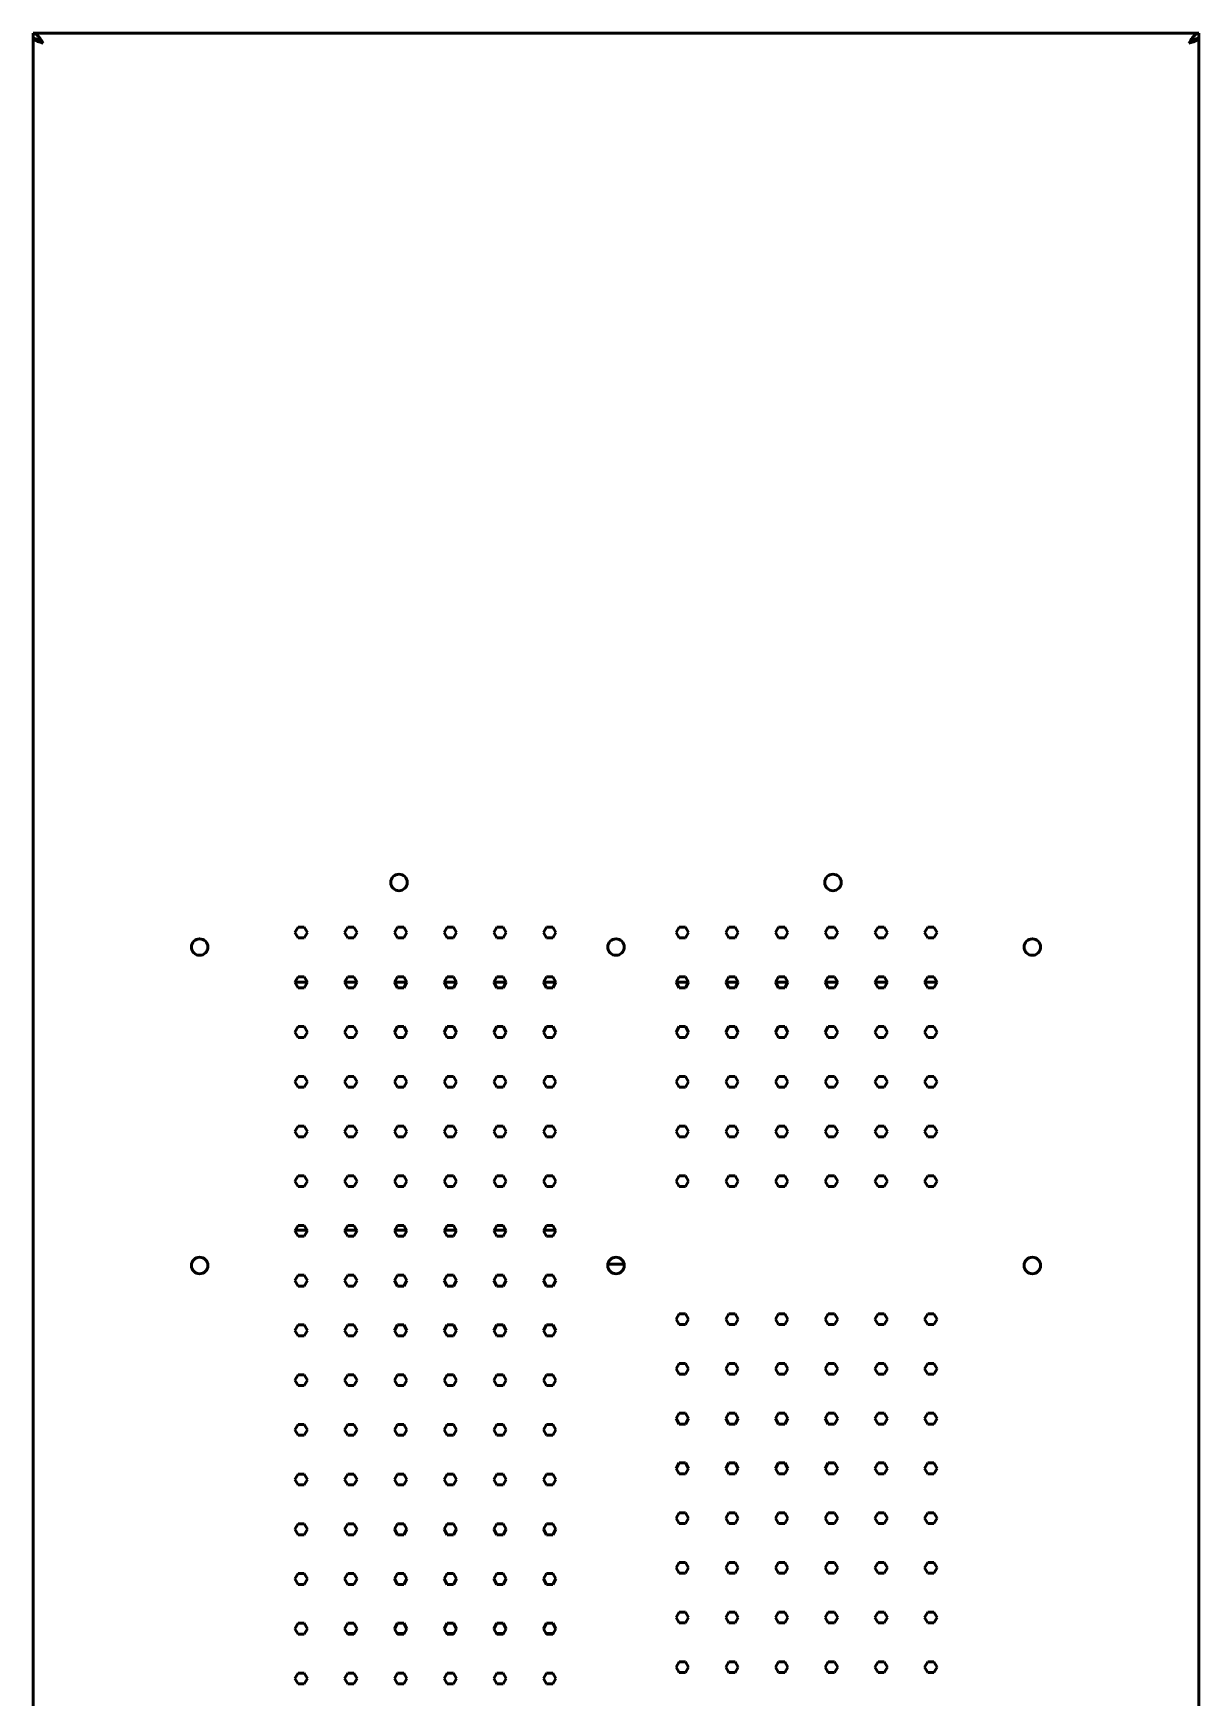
# Model space of a CAD drawing. Header units: millimetres. Extents: x 0 to 45, y -17 to 110.
# Drawn here: x 0 to 44.7, y 46.2 to 110 of the extents above; entities that cross this region are included whole.
import ezdxf

# ---------------------------------------------------------------- set-up
doc = ezdxf.new("R2010")
doc.units = ezdxf.units.MM
doc.layers.add('Visible (ANSI)', color=7, linetype='Continuous', lineweight=50)

msp = doc.modelspace()

# ---------------------------------------------------------------- linework, layer by layer
at = {"layer": 'Visible (ANSI)'}
for p, q in [((0, 110), (44.663, 110)), ((0, 109.81), (0, 110)), ((0, 10.114), (0, 109.807)), ((0.04, 109.807), (0, 109.807)), ((44.624, 109.807), (44.663, 109.807)), ((44.663, 109.81), (44.663, 110)), ((44.663, 109.807), (44.663, 10.114)), ((10.026, 75.541), (10.146, 75.748)), ((10.146, 75.334), (10.026, 75.541)), ((10.146, 75.748), (10.385, 75.748)), ((10.385, 75.334), (10.146, 75.334)), ((10.385, 75.748), (10.504, 75.541)), ((10.504, 75.541), (10.385, 75.334)), ((11.932, 75.541), (12.051, 75.748)), ((12.051, 75.334), (11.932, 75.541)), ((12.051, 75.748), (12.29, 75.748)), ((12.29, 75.334), (12.051, 75.334)), ((12.29, 75.748), (12.409, 75.541)), ((12.409, 75.541), (12.29, 75.334)), ((13.837, 75.541), (13.956, 75.748)), ((13.956, 75.334), (13.837, 75.541)), ((13.956, 75.748), (14.195, 75.748)), ((14.195, 75.334), (13.956, 75.334)), ((14.195, 75.748), (14.314, 75.541)), ((14.314, 75.541), (14.195, 75.334)), ((15.742, 75.541), (15.862, 75.748)), ((15.862, 75.334), (15.742, 75.541)), ((15.862, 75.748), (16.1, 75.748)), ((16.1, 75.334), (15.862, 75.334)), ((16.1, 75.748), (16.22, 75.541)), ((16.22, 75.541), (16.1, 75.334)), ((17.647, 75.541), (17.767, 75.748)), ((17.767, 75.334), (17.647, 75.541)), ((17.767, 75.748), (18.006, 75.748)), ((18.006, 75.334), (17.767, 75.334)), ((18.006, 75.748), (18.125, 75.541)), ((18.125, 75.541), (18.006, 75.334)), ((19.553, 75.541), (19.672, 75.748)), ((19.672, 75.334), (19.553, 75.541)), ((19.672, 75.748), (19.911, 75.748)), ((19.911, 75.334), (19.672, 75.334)), ((19.911, 75.748), (20.03, 75.541)), ((20.03, 75.541), (19.911, 75.334)), ((24.633, 75.541), (24.753, 75.748)), ((24.753, 75.334), (24.633, 75.541)), ((24.753, 75.748), (24.991, 75.748)), ((24.991, 75.334), (24.753, 75.334)), ((24.991, 75.748), (25.111, 75.541)), ((25.111, 75.541), (24.991, 75.334)), ((26.539, 75.541), (26.658, 75.748)), ((26.658, 75.334), (26.539, 75.541)), ((26.658, 75.748), (26.897, 75.748)), ((26.897, 75.334), (26.658, 75.334)), ((26.897, 75.748), (27.016, 75.541)), ((27.016, 75.541), (26.897, 75.334)), ((28.444, 75.541), (28.563, 75.748)), ((28.563, 75.334), (28.444, 75.541)), ((28.563, 75.748), (28.802, 75.748)), ((28.802, 75.334), (28.563, 75.334)), ((28.802, 75.748), (28.921, 75.541)), ((28.921, 75.541), (28.802, 75.334)), ((30.349, 75.541), (30.468, 75.748)), ((30.468, 75.334), (30.349, 75.541)), ((30.468, 75.748), (30.707, 75.748)), ((30.707, 75.334), (30.468, 75.334)), ((30.707, 75.748), (30.827, 75.541)), ((30.827, 75.541), (30.707, 75.334)), ((32.254, 75.541), (32.374, 75.748)), ((32.374, 75.334), (32.254, 75.541)), ((32.374, 75.748), (32.612, 75.748)), ((32.612, 75.334), (32.374, 75.334)), ((32.612, 75.748), (32.732, 75.541)), ((32.732, 75.541), (32.612, 75.334)), ((34.159, 75.541), (34.279, 75.748)), ((34.279, 75.334), (34.159, 75.541)), ((34.279, 75.748), (34.518, 75.748)), ((34.518, 75.334), (34.279, 75.334)), ((34.518, 75.748), (34.637, 75.541)), ((34.637, 75.541), (34.518, 75.334)), ((10.026, 73.636), (10.146, 73.842)), ((10.146, 73.429), (10.026, 73.636)), ((10.504, 73.636), (10.027, 73.636)), ((10.146, 73.842), (10.385, 73.842)), ((10.385, 73.429), (10.146, 73.429)), ((10.385, 73.842), (10.504, 73.636)), ((10.504, 73.636), (10.385, 73.429)), ((11.932, 73.636), (12.051, 73.842)), ((12.051, 73.429), (11.932, 73.636)), ((12.409, 73.636), (11.932, 73.636)), ((12.051, 73.842), (12.29, 73.842)), ((12.29, 73.429), (12.051, 73.429)), ((12.29, 73.842), (12.409, 73.636)), ((12.409, 73.636), (12.29, 73.429)), ((13.837, 73.636), (13.956, 73.842)), ((13.956, 73.429), (13.837, 73.636)), ((14.314, 73.636), (13.837, 73.636)), ((13.956, 73.842), (14.195, 73.842)), ((14.195, 73.429), (13.956, 73.429)), ((14.195, 73.842), (14.314, 73.636)), ((14.314, 73.636), (14.195, 73.429)), ((15.742, 73.636), (15.862, 73.842)), ((15.862, 73.429), (15.742, 73.636)), ((16.219, 73.636), (15.742, 73.636)), ((15.862, 73.842), (16.1, 73.842)), ((16.1, 73.429), (15.862, 73.429)), ((16.1, 73.842), (16.22, 73.636)), ((16.22, 73.636), (16.1, 73.429)), ((17.647, 73.636), (17.767, 73.842)), ((17.767, 73.429), (17.647, 73.636)), ((18.125, 73.636), (17.648, 73.636)), ((17.767, 73.842), (18.006, 73.842)), ((18.006, 73.429), (17.767, 73.429)), ((18.006, 73.842), (18.125, 73.636)), ((18.125, 73.636), (18.006, 73.429)), ((19.553, 73.636), (19.672, 73.842)), ((19.672, 73.429), (19.553, 73.636)), ((20.03, 73.636), (19.553, 73.636)), ((19.672, 73.842), (19.911, 73.842)), ((19.911, 73.429), (19.672, 73.429)), ((19.911, 73.842), (20.03, 73.636)), ((20.03, 73.636), (19.911, 73.429)), ((24.633, 73.636), (24.753, 73.842)), ((24.753, 73.429), (24.633, 73.636)), ((25.111, 73.636), (24.634, 73.636)), ((24.753, 73.842), (24.991, 73.842)), ((24.991, 73.429), (24.753, 73.429)), ((24.991, 73.842), (25.111, 73.636)), ((25.111, 73.636), (24.991, 73.429)), ((26.539, 73.636), (26.658, 73.842)), ((26.658, 73.429), (26.539, 73.636)), ((27.016, 73.636), (26.539, 73.636)), ((26.658, 73.842), (26.897, 73.842)), ((26.897, 73.429), (26.658, 73.429)), ((26.897, 73.842), (27.016, 73.636)), ((27.016, 73.636), (26.897, 73.429)), ((28.444, 73.636), (28.563, 73.842)), ((28.563, 73.429), (28.444, 73.636)), ((28.921, 73.636), (28.444, 73.636)), ((28.563, 73.842), (28.802, 73.842)), ((28.802, 73.429), (28.563, 73.429)), ((28.802, 73.842), (28.921, 73.636)), ((28.921, 73.636), (28.802, 73.429)), ((30.349, 73.636), (30.468, 73.842)), ((30.468, 73.429), (30.349, 73.636)), ((30.826, 73.636), (30.349, 73.636)), ((30.468, 73.842), (30.707, 73.842)), ((30.707, 73.429), (30.468, 73.429)), ((30.707, 73.842), (30.827, 73.636)), ((30.827, 73.636), (30.707, 73.429)), ((32.254, 73.636), (32.374, 73.842)), ((32.374, 73.429), (32.254, 73.636)), ((32.731, 73.636), (32.255, 73.636)), ((32.374, 73.842), (32.612, 73.842)), ((32.612, 73.429), (32.374, 73.429)), ((32.612, 73.842), (32.732, 73.636)), ((32.732, 73.636), (32.612, 73.429)), ((34.159, 73.636), (34.279, 73.842)), ((34.279, 73.429), (34.159, 73.636)), ((34.637, 73.636), (34.16, 73.636)), ((34.279, 73.842), (34.518, 73.842)), ((34.518, 73.429), (34.279, 73.429)), ((34.518, 73.842), (34.637, 73.636)), ((34.637, 73.636), (34.518, 73.429)), ((10.026, 71.73), (10.146, 71.937)), ((10.146, 71.524), (10.026, 71.73)), ((10.146, 71.937), (10.385, 71.937)), ((10.385, 71.524), (10.146, 71.524)), ((10.385, 71.937), (10.504, 71.73)), ((10.504, 71.73), (10.385, 71.524)), ((11.932, 71.73), (12.051, 71.937)), ((12.051, 71.524), (11.932, 71.73)), ((12.051, 71.937), (12.29, 71.937)), ((12.29, 71.524), (12.051, 71.524)), ((12.29, 71.937), (12.409, 71.73)), ((12.409, 71.73), (12.29, 71.524)), ((13.837, 71.73), (13.956, 71.937)), ((13.956, 71.524), (13.837, 71.73)), ((13.956, 71.937), (14.195, 71.937)), ((14.195, 71.524), (13.956, 71.524)), ((14.195, 71.937), (14.314, 71.73)), ((14.314, 71.73), (14.195, 71.524)), ((15.742, 71.73), (15.862, 71.937)), ((15.862, 71.524), (15.742, 71.73)), ((15.862, 71.937), (16.1, 71.937)), ((16.1, 71.524), (15.862, 71.524)), ((16.1, 71.937), (16.22, 71.73)), ((16.22, 71.73), (16.1, 71.524)), ((17.647, 71.73), (17.767, 71.937)), ((17.767, 71.524), (17.647, 71.73)), ((17.767, 71.937), (18.006, 71.937)), ((18.006, 71.524), (17.767, 71.524)), ((18.006, 71.937), (18.125, 71.73)), ((18.125, 71.73), (18.006, 71.524)), ((19.553, 71.73), (19.672, 71.937)), ((19.672, 71.524), (19.553, 71.73)), ((19.672, 71.937), (19.911, 71.937)), ((19.911, 71.524), (19.672, 71.524)), ((19.911, 71.937), (20.03, 71.73)), ((20.03, 71.73), (19.911, 71.524)), ((24.633, 71.73), (24.753, 71.937)), ((24.753, 71.524), (24.633, 71.73)), ((24.753, 71.937), (24.991, 71.937)), ((24.991, 71.524), (24.753, 71.524)), ((24.991, 71.937), (25.111, 71.73)), ((25.111, 71.73), (24.991, 71.524)), ((26.539, 71.73), (26.658, 71.937)), ((26.658, 71.524), (26.539, 71.73)), ((26.658, 71.937), (26.897, 71.937)), ((26.897, 71.524), (26.658, 71.524)), ((26.897, 71.937), (27.016, 71.73)), ((27.016, 71.73), (26.897, 71.524)), ((28.444, 71.73), (28.563, 71.937)), ((28.563, 71.524), (28.444, 71.73)), ((28.563, 71.937), (28.802, 71.937)), ((28.802, 71.524), (28.563, 71.524)), ((28.802, 71.937), (28.921, 71.73)), ((28.921, 71.73), (28.802, 71.524)), ((30.349, 71.73), (30.468, 71.937)), ((30.468, 71.524), (30.349, 71.73)), ((30.468, 71.937), (30.707, 71.937)), ((30.707, 71.524), (30.468, 71.524)), ((30.707, 71.937), (30.827, 71.73)), ((30.827, 71.73), (30.707, 71.524)), ((32.254, 71.73), (32.374, 71.937)), ((32.374, 71.524), (32.254, 71.73)), ((32.374, 71.937), (32.612, 71.937)), ((32.612, 71.524), (32.374, 71.524)), ((32.612, 71.937), (32.732, 71.73)), ((32.732, 71.73), (32.612, 71.524)), ((34.159, 71.73), (34.279, 71.937)), ((34.279, 71.524), (34.159, 71.73)), ((34.279, 71.937), (34.518, 71.937)), ((34.518, 71.524), (34.279, 71.524)), ((34.518, 71.937), (34.637, 71.73)), ((34.637, 71.73), (34.518, 71.524)), ((10.026, 69.825), (10.146, 70.032)), ((10.146, 69.618), (10.026, 69.825)), ((10.146, 70.032), (10.385, 70.032)), ((10.385, 69.618), (10.146, 69.618)), ((10.385, 70.032), (10.504, 69.825)), ((10.504, 69.825), (10.385, 69.618)), ((11.932, 69.825), (12.051, 70.032)), ((12.051, 69.618), (11.932, 69.825)), ((12.051, 70.032), (12.29, 70.032)), ((12.29, 69.618), (12.051, 69.618)), ((12.29, 70.032), (12.409, 69.825)), ((12.409, 69.825), (12.29, 69.618)), ((13.837, 69.825), (13.956, 70.032)), ((13.956, 69.618), (13.837, 69.825)), ((13.956, 70.032), (14.195, 70.032)), ((14.195, 69.618), (13.956, 69.618)), ((14.195, 70.032), (14.314, 69.825)), ((14.314, 69.825), (14.195, 69.618)), ((15.742, 69.825), (15.862, 70.032)), ((15.862, 69.618), (15.742, 69.825)), ((15.862, 70.032), (16.1, 70.032)), ((16.1, 69.618), (15.862, 69.618)), ((16.1, 70.032), (16.22, 69.825)), ((16.22, 69.825), (16.1, 69.618)), ((17.647, 69.825), (17.767, 70.032)), ((17.767, 69.618), (17.647, 69.825)), ((17.767, 70.032), (18.006, 70.032)), ((18.006, 69.618), (17.767, 69.618)), ((18.006, 70.032), (18.125, 69.825)), ((18.125, 69.825), (18.006, 69.618)), ((19.553, 69.825), (19.672, 70.032)), ((19.672, 69.618), (19.553, 69.825)), ((19.672, 70.032), (19.911, 70.032)), ((19.911, 69.618), (19.672, 69.618)), ((19.911, 70.032), (20.03, 69.825)), ((20.03, 69.825), (19.911, 69.618)), ((24.633, 69.825), (24.753, 70.032)), ((24.753, 69.618), (24.633, 69.825)), ((24.753, 70.032), (24.991, 70.032)), ((24.991, 69.618), (24.753, 69.618)), ((24.991, 70.032), (25.111, 69.825)), ((25.111, 69.825), (24.991, 69.618)), ((26.539, 69.825), (26.658, 70.032)), ((26.658, 69.618), (26.539, 69.825)), ((26.658, 70.032), (26.897, 70.032)), ((26.897, 69.618), (26.658, 69.618)), ((26.897, 70.032), (27.016, 69.825)), ((27.016, 69.825), (26.897, 69.618)), ((28.444, 69.825), (28.563, 70.032)), ((28.563, 69.618), (28.444, 69.825)), ((28.563, 70.032), (28.802, 70.032)), ((28.802, 69.618), (28.563, 69.618)), ((28.802, 70.032), (28.921, 69.825)), ((28.921, 69.825), (28.802, 69.618)), ((30.349, 69.825), (30.468, 70.032)), ((30.468, 69.618), (30.349, 69.825)), ((30.468, 70.032), (30.707, 70.032)), ((30.707, 69.618), (30.468, 69.618)), ((30.707, 70.032), (30.827, 69.825)), ((30.827, 69.825), (30.707, 69.618)), ((32.254, 69.825), (32.374, 70.032)), ((32.374, 69.618), (32.254, 69.825)), ((32.374, 70.032), (32.612, 70.032)), ((32.612, 69.618), (32.374, 69.618)), ((32.612, 70.032), (32.732, 69.825)), ((32.732, 69.825), (32.612, 69.618)), ((34.159, 69.825), (34.279, 70.032)), ((34.279, 69.618), (34.159, 69.825)), ((34.279, 70.032), (34.518, 70.032)), ((34.518, 69.618), (34.279, 69.618)), ((34.518, 70.032), (34.637, 69.825)), ((34.637, 69.825), (34.518, 69.618)), ((10.026, 67.92), (10.146, 68.127)), ((10.146, 67.713), (10.026, 67.92)), ((10.146, 68.127), (10.385, 68.127)), ((10.385, 67.713), (10.146, 67.713)), ((10.385, 68.127), (10.504, 67.92)), ((10.504, 67.92), (10.385, 67.713)), ((11.932, 67.92), (12.051, 68.127)), ((12.051, 67.713), (11.932, 67.92)), ((12.051, 68.127), (12.29, 68.127)), ((12.29, 67.713), (12.051, 67.713)), ((12.29, 68.127), (12.409, 67.92)), ((12.409, 67.92), (12.29, 67.713)), ((13.837, 67.92), (13.956, 68.127)), ((13.956, 67.713), (13.837, 67.92)), ((13.956, 68.127), (14.195, 68.127)), ((14.195, 67.713), (13.956, 67.713)), ((14.195, 68.127), (14.314, 67.92)), ((14.314, 67.92), (14.195, 67.713)), ((15.742, 67.92), (15.862, 68.127)), ((15.862, 67.713), (15.742, 67.92)), ((15.862, 68.127), (16.1, 68.127)), ((16.1, 67.713), (15.862, 67.713)), ((16.1, 68.127), (16.22, 67.92)), ((16.22, 67.92), (16.1, 67.713)), ((17.647, 67.92), (17.767, 68.127)), ((17.767, 67.713), (17.647, 67.92)), ((17.767, 68.127), (18.006, 68.127)), ((18.006, 67.713), (17.767, 67.713)), ((18.006, 68.127), (18.125, 67.92)), ((18.125, 67.92), (18.006, 67.713)), ((19.553, 67.92), (19.672, 68.127)), ((19.672, 67.713), (19.553, 67.92)), ((19.672, 68.127), (19.911, 68.127)), ((19.911, 67.713), (19.672, 67.713)), ((19.911, 68.127), (20.03, 67.92)), ((20.03, 67.92), (19.911, 67.713)), ((24.633, 67.92), (24.753, 68.127)), ((24.753, 67.713), (24.633, 67.92)), ((24.753, 68.127), (24.991, 68.127)), ((24.991, 67.713), (24.753, 67.713)), ((24.991, 68.127), (25.111, 67.92)), ((25.111, 67.92), (24.991, 67.713)), ((26.539, 67.92), (26.658, 68.127)), ((26.658, 67.713), (26.539, 67.92)), ((26.658, 68.127), (26.897, 68.127)), ((26.897, 67.713), (26.658, 67.713)), ((26.897, 68.127), (27.016, 67.92)), ((27.016, 67.92), (26.897, 67.713)), ((28.444, 67.92), (28.563, 68.127)), ((28.563, 67.713), (28.444, 67.92)), ((28.563, 68.127), (28.802, 68.127)), ((28.802, 67.713), (28.563, 67.713)), ((28.802, 68.127), (28.921, 67.92)), ((28.921, 67.92), (28.802, 67.713)), ((30.349, 67.92), (30.468, 68.127)), ((30.468, 67.713), (30.349, 67.92)), ((30.468, 68.127), (30.707, 68.127)), ((30.707, 67.713), (30.468, 67.713)), ((30.707, 68.127), (30.827, 67.92)), ((30.827, 67.92), (30.707, 67.713)), ((32.254, 67.92), (32.374, 68.127)), ((32.374, 67.713), (32.254, 67.92)), ((32.374, 68.127), (32.612, 68.127)), ((32.612, 67.713), (32.374, 67.713)), ((32.612, 68.127), (32.732, 67.92)), ((32.732, 67.92), (32.612, 67.713)), ((34.159, 67.92), (34.279, 68.127)), ((34.279, 67.713), (34.159, 67.92)), ((34.279, 68.127), (34.518, 68.127)), ((34.518, 67.713), (34.279, 67.713)), ((34.518, 68.127), (34.637, 67.92)), ((34.637, 67.92), (34.518, 67.713)), ((10.026, 66.015), (10.146, 66.221)), ((10.146, 65.808), (10.026, 66.015)), ((10.146, 66.221), (10.385, 66.221)), ((10.385, 65.808), (10.146, 65.808)), ((10.385, 66.221), (10.504, 66.015)), ((10.504, 66.015), (10.385, 65.808)), ((11.932, 66.015), (12.051, 66.221)), ((12.051, 65.808), (11.932, 66.015)), ((12.051, 66.221), (12.29, 66.221)), ((12.29, 65.808), (12.051, 65.808)), ((12.29, 66.221), (12.409, 66.015)), ((12.409, 66.015), (12.29, 65.808)), ((13.837, 66.015), (13.956, 66.221)), ((13.956, 65.808), (13.837, 66.015)), ((13.956, 66.221), (14.195, 66.221)), ((14.195, 65.808), (13.956, 65.808)), ((14.195, 66.221), (14.314, 66.015)), ((14.314, 66.015), (14.195, 65.808)), ((15.742, 66.015), (15.862, 66.221)), ((15.862, 65.808), (15.742, 66.015)), ((15.862, 66.221), (16.1, 66.221)), ((16.1, 65.808), (15.862, 65.808)), ((16.1, 66.221), (16.22, 66.015)), ((16.22, 66.015), (16.1, 65.808)), ((17.647, 66.015), (17.767, 66.221)), ((17.767, 65.808), (17.647, 66.015)), ((17.767, 66.221), (18.006, 66.221)), ((18.006, 65.808), (17.767, 65.808)), ((18.006, 66.221), (18.125, 66.015)), ((18.125, 66.015), (18.006, 65.808)), ((19.553, 66.015), (19.672, 66.221)), ((19.672, 65.808), (19.553, 66.015)), ((19.672, 66.221), (19.911, 66.221)), ((19.911, 65.808), (19.672, 65.808)), ((19.911, 66.221), (20.03, 66.015)), ((20.03, 66.015), (19.911, 65.808)), ((24.633, 66.015), (24.753, 66.221)), ((24.753, 65.808), (24.633, 66.015)), ((24.753, 66.221), (24.991, 66.221)), ((24.991, 65.808), (24.753, 65.808)), ((24.991, 66.221), (25.111, 66.015)), ((25.111, 66.015), (24.991, 65.808)), ((26.539, 66.015), (26.658, 66.221)), ((26.658, 65.808), (26.539, 66.015)), ((26.658, 66.221), (26.897, 66.221)), ((26.897, 65.808), (26.658, 65.808)), ((26.897, 66.221), (27.016, 66.015)), ((27.016, 66.015), (26.897, 65.808)), ((28.444, 66.015), (28.563, 66.221)), ((28.563, 65.808), (28.444, 66.015)), ((28.563, 66.221), (28.802, 66.221)), ((28.802, 65.808), (28.563, 65.808)), ((28.802, 66.221), (28.921, 66.015)), ((28.921, 66.015), (28.802, 65.808)), ((30.349, 66.015), (30.468, 66.221)), ((30.468, 65.808), (30.349, 66.015)), ((30.468, 66.221), (30.707, 66.221)), ((30.707, 65.808), (30.468, 65.808)), ((30.707, 66.221), (30.827, 66.015)), ((30.827, 66.015), (30.707, 65.808)), ((32.254, 66.015), (32.374, 66.221)), ((32.374, 65.808), (32.254, 66.015)), ((32.374, 66.221), (32.612, 66.221)), ((32.612, 65.808), (32.374, 65.808)), ((32.612, 66.221), (32.732, 66.015)), ((32.732, 66.015), (32.612, 65.808)), ((34.159, 66.015), (34.279, 66.221)), ((34.279, 65.808), (34.159, 66.015)), ((34.279, 66.221), (34.518, 66.221)), ((34.518, 65.808), (34.279, 65.808)), ((34.518, 66.221), (34.637, 66.015)), ((34.637, 66.015), (34.518, 65.808)), ((10.026, 64.109), (10.146, 64.316)), ((10.146, 63.903), (10.026, 64.109)), ((10.041, 64.134), (10.49, 64.134)), ((10.146, 64.316), (10.385, 64.316)), ((10.385, 63.903), (10.146, 63.903)), ((10.385, 64.316), (10.504, 64.109)), ((10.504, 64.109), (10.385, 63.903)), ((11.932, 64.109), (12.051, 64.316)), ((12.051, 63.903), (11.932, 64.109)), ((11.946, 64.134), (12.395, 64.134)), ((12.051, 64.316), (12.29, 64.316)), ((12.29, 63.903), (12.051, 63.903)), ((12.29, 64.316), (12.409, 64.109)), ((12.409, 64.109), (12.29, 63.903)), ((13.837, 64.109), (13.956, 64.316)), ((13.956, 63.903), (13.837, 64.109)), ((13.851, 64.134), (14.3, 64.134)), ((13.956, 64.316), (14.195, 64.316)), ((14.195, 63.903), (13.956, 63.903)), ((14.195, 64.316), (14.314, 64.109)), ((14.314, 64.109), (14.195, 63.903)), ((15.742, 64.109), (15.862, 64.316)), ((15.862, 63.903), (15.742, 64.109)), ((15.756, 64.134), (16.205, 64.134)), ((15.862, 64.316), (16.1, 64.316)), ((16.1, 63.903), (15.862, 63.903)), ((16.1, 64.316), (16.22, 64.109)), ((16.22, 64.109), (16.1, 63.903)), ((17.647, 64.109), (17.767, 64.316)), ((17.767, 63.903), (17.647, 64.109)), ((17.662, 64.134), (18.111, 64.134)), ((17.767, 64.316), (18.006, 64.316)), ((18.006, 63.903), (17.767, 63.903)), ((18.006, 64.316), (18.125, 64.109)), ((18.125, 64.109), (18.006, 63.903)), ((19.553, 64.109), (19.672, 64.316)), ((19.672, 63.903), (19.553, 64.109)), ((19.567, 64.134), (20.016, 64.134)), ((19.672, 64.316), (19.911, 64.316)), ((19.911, 63.903), (19.672, 63.903)), ((19.911, 64.316), (20.03, 64.109)), ((20.03, 64.109), (19.911, 63.903)), ((22.019, 62.834), (22.644, 62.834)), ((10.026, 62.204), (10.146, 62.411)), ((10.146, 61.997), (10.026, 62.204)), ((10.146, 62.411), (10.385, 62.411)), ((10.385, 61.997), (10.146, 61.997)), ((10.385, 62.411), (10.504, 62.204)), ((10.504, 62.204), (10.385, 61.997)), ((11.932, 62.204), (12.051, 62.411)), ((12.051, 61.997), (11.932, 62.204)), ((12.051, 62.411), (12.29, 62.411)), ((12.29, 61.997), (12.051, 61.997)), ((12.29, 62.411), (12.409, 62.204)), ((12.409, 62.204), (12.29, 61.997)), ((13.837, 62.204), (13.956, 62.411)), ((13.956, 61.997), (13.837, 62.204)), ((13.956, 62.411), (14.195, 62.411)), ((14.195, 61.997), (13.956, 61.997)), ((14.195, 62.411), (14.314, 62.204)), ((14.314, 62.204), (14.195, 61.997)), ((15.742, 62.204), (15.862, 62.411)), ((15.862, 61.997), (15.742, 62.204)), ((15.862, 62.411), (16.1, 62.411)), ((16.1, 61.997), (15.862, 61.997)), ((16.1, 62.411), (16.22, 62.204)), ((16.22, 62.204), (16.1, 61.997)), ((17.647, 62.204), (17.767, 62.411)), ((17.767, 61.997), (17.647, 62.204)), ((17.767, 62.411), (18.006, 62.411)), ((18.006, 61.997), (17.767, 61.997)), ((18.006, 62.411), (18.125, 62.204)), ((18.125, 62.204), (18.006, 61.997)), ((19.553, 62.204), (19.672, 62.411)), ((19.672, 61.997), (19.553, 62.204)), ((19.672, 62.411), (19.911, 62.411)), ((19.911, 61.997), (19.672, 61.997)), ((19.911, 62.411), (20.03, 62.204)), ((20.03, 62.204), (19.911, 61.997)), ((24.633, 60.727), (24.753, 60.934)), ((24.753, 60.52), (24.633, 60.727)), ((24.753, 60.934), (24.991, 60.934)), ((24.991, 60.934), (25.111, 60.727)), ((25.111, 60.727), (24.991, 60.52)), ((26.539, 60.727), (26.658, 60.934)), ((26.658, 60.52), (26.539, 60.727)), ((26.658, 60.934), (26.897, 60.934)), ((26.897, 60.934), (27.016, 60.727)), ((27.016, 60.727), (26.897, 60.52)), ((28.444, 60.727), (28.563, 60.934)), ((28.563, 60.52), (28.444, 60.727)), ((28.563, 60.934), (28.802, 60.934)), ((28.802, 60.934), (28.921, 60.727)), ((28.921, 60.727), (28.802, 60.52)), ((30.349, 60.727), (30.468, 60.934)), ((30.468, 60.52), (30.349, 60.727)), ((30.468, 60.934), (30.707, 60.934)), ((30.707, 60.934), (30.827, 60.727)), ((30.827, 60.727), (30.707, 60.52)), ((32.254, 60.727), (32.374, 60.934)), ((32.374, 60.52), (32.254, 60.727)), ((32.374, 60.934), (32.612, 60.934)), ((32.612, 60.934), (32.732, 60.727)), ((32.732, 60.727), (32.612, 60.52)), ((34.159, 60.727), (34.279, 60.934)), ((34.279, 60.52), (34.159, 60.727)), ((34.279, 60.934), (34.518, 60.934)), ((34.518, 60.934), (34.637, 60.727)), ((34.637, 60.727), (34.518, 60.52)), ((10.026, 60.299), (10.146, 60.506)), ((10.146, 60.092), (10.026, 60.299)), ((10.146, 60.506), (10.385, 60.506)), ((10.385, 60.092), (10.146, 60.092)), ((10.385, 60.506), (10.504, 60.299)), ((10.504, 60.299), (10.385, 60.092)), ((11.932, 60.299), (12.051, 60.506)), ((12.051, 60.092), (11.932, 60.299)), ((12.051, 60.506), (12.29, 60.506)), ((12.29, 60.092), (12.051, 60.092)), ((12.29, 60.506), (12.409, 60.299)), ((12.409, 60.299), (12.29, 60.092)), ((13.837, 60.299), (13.956, 60.506)), ((13.956, 60.092), (13.837, 60.299)), ((13.956, 60.506), (14.195, 60.506)), ((14.195, 60.092), (13.956, 60.092)), ((14.195, 60.506), (14.314, 60.299)), ((14.314, 60.299), (14.195, 60.092)), ((15.742, 60.299), (15.862, 60.506)), ((15.862, 60.092), (15.742, 60.299)), ((15.862, 60.506), (16.1, 60.506)), ((16.1, 60.092), (15.862, 60.092)), ((16.1, 60.506), (16.22, 60.299)), ((16.22, 60.299), (16.1, 60.092)), ((17.647, 60.299), (17.767, 60.506)), ((17.767, 60.092), (17.647, 60.299)), ((17.767, 60.506), (18.006, 60.506)), ((18.006, 60.092), (17.767, 60.092)), ((18.006, 60.506), (18.125, 60.299)), ((18.125, 60.299), (18.006, 60.092)), ((19.553, 60.299), (19.672, 60.506)), ((19.672, 60.092), (19.553, 60.299)), ((19.672, 60.506), (19.911, 60.506)), ((19.911, 60.092), (19.672, 60.092)), ((19.911, 60.506), (20.03, 60.299)), ((20.03, 60.299), (19.911, 60.092)), ((24.991, 60.52), (24.753, 60.52)), ((26.897, 60.52), (26.658, 60.52)), ((28.802, 60.52), (28.563, 60.52)), ((30.707, 60.52), (30.468, 60.52)), ((32.612, 60.52), (32.374, 60.52)), ((34.518, 60.52), (34.279, 60.52)), ((24.633, 58.822), (24.753, 59.029)), ((24.753, 58.615), (24.633, 58.822)), ((24.753, 59.029), (24.991, 59.029)), ((24.991, 59.029), (25.111, 58.822)), ((25.111, 58.822), (24.991, 58.615)), ((26.539, 58.822), (26.658, 59.029)), ((26.658, 58.615), (26.539, 58.822)), ((26.658, 59.029), (26.897, 59.029)), ((26.897, 59.029), (27.016, 58.822)), ((27.016, 58.822), (26.897, 58.615)), ((28.444, 58.822), (28.563, 59.029)), ((28.563, 58.615), (28.444, 58.822)), ((28.563, 59.029), (28.802, 59.029)), ((28.802, 59.029), (28.921, 58.822)), ((28.921, 58.822), (28.802, 58.615)), ((30.349, 58.822), (30.468, 59.029)), ((30.468, 58.615), (30.349, 58.822)), ((30.468, 59.029), (30.707, 59.029)), ((30.707, 59.029), (30.827, 58.822)), ((30.827, 58.822), (30.707, 58.615)), ((32.254, 58.822), (32.374, 59.029)), ((32.374, 58.615), (32.254, 58.822)), ((32.374, 59.029), (32.612, 59.029)), ((32.612, 59.029), (32.732, 58.822)), ((32.732, 58.822), (32.612, 58.615)), ((34.159, 58.822), (34.279, 59.029)), ((34.279, 58.615), (34.159, 58.822)), ((34.279, 59.029), (34.518, 59.029)), ((34.518, 59.029), (34.637, 58.822)), ((34.637, 58.822), (34.518, 58.615)), ((10.026, 58.394), (10.146, 58.601)), ((10.146, 58.187), (10.026, 58.394)), ((10.146, 58.601), (10.385, 58.601)), ((10.385, 58.187), (10.146, 58.187)), ((10.385, 58.601), (10.504, 58.394)), ((10.504, 58.394), (10.385, 58.187)), ((11.932, 58.394), (12.051, 58.601)), ((12.051, 58.187), (11.932, 58.394)), ((12.051, 58.601), (12.29, 58.601)), ((12.29, 58.187), (12.051, 58.187)), ((12.29, 58.601), (12.409, 58.394)), ((12.409, 58.394), (12.29, 58.187)), ((13.837, 58.394), (13.956, 58.601)), ((13.956, 58.187), (13.837, 58.394)), ((13.956, 58.601), (14.195, 58.601)), ((14.195, 58.187), (13.956, 58.187)), ((14.195, 58.601), (14.314, 58.394)), ((14.314, 58.394), (14.195, 58.187)), ((15.742, 58.394), (15.862, 58.601)), ((15.862, 58.187), (15.742, 58.394)), ((15.862, 58.601), (16.1, 58.601)), ((16.1, 58.187), (15.862, 58.187)), ((16.1, 58.601), (16.22, 58.394)), ((16.22, 58.394), (16.1, 58.187)), ((17.647, 58.394), (17.767, 58.601)), ((17.767, 58.187), (17.647, 58.394)), ((17.767, 58.601), (18.006, 58.601)), ((18.006, 58.187), (17.767, 58.187)), ((18.006, 58.601), (18.125, 58.394)), ((18.125, 58.394), (18.006, 58.187)), ((19.553, 58.394), (19.672, 58.601)), ((19.672, 58.187), (19.553, 58.394)), ((19.672, 58.601), (19.911, 58.601)), ((19.911, 58.187), (19.672, 58.187)), ((19.911, 58.601), (20.03, 58.394)), ((20.03, 58.394), (19.911, 58.187)), ((24.991, 58.615), (24.753, 58.615)), ((26.897, 58.615), (26.658, 58.615)), ((28.802, 58.615), (28.563, 58.615)), ((30.707, 58.615), (30.468, 58.615)), ((32.612, 58.615), (32.374, 58.615)), ((34.518, 58.615), (34.279, 58.615)), ((24.633, 56.917), (24.753, 57.124)), ((24.753, 56.71), (24.633, 56.917)), ((24.753, 57.124), (24.991, 57.124)), ((24.991, 57.124), (25.111, 56.917)), ((25.111, 56.917), (24.991, 56.71)), ((26.539, 56.917), (26.658, 57.124)), ((26.658, 56.71), (26.539, 56.917)), ((26.658, 57.124), (26.897, 57.124)), ((26.897, 57.124), (27.016, 56.917)), ((27.016, 56.917), (26.897, 56.71)), ((28.444, 56.917), (28.563, 57.124)), ((28.563, 56.71), (28.444, 56.917)), ((28.563, 57.124), (28.802, 57.124)), ((28.802, 57.124), (28.921, 56.917)), ((28.921, 56.917), (28.802, 56.71)), ((30.349, 56.917), (30.468, 57.124)), ((30.468, 56.71), (30.349, 56.917)), ((30.468, 57.124), (30.707, 57.124)), ((30.707, 57.124), (30.827, 56.917)), ((30.827, 56.917), (30.707, 56.71)), ((32.254, 56.917), (32.374, 57.124)), ((32.374, 56.71), (32.254, 56.917)), ((32.374, 57.124), (32.612, 57.124)), ((32.612, 57.124), (32.732, 56.917)), ((32.732, 56.917), (32.612, 56.71)), ((34.159, 56.917), (34.279, 57.124)), ((34.279, 56.71), (34.159, 56.917)), ((34.279, 57.124), (34.518, 57.124)), ((34.518, 57.124), (34.637, 56.917)), ((34.637, 56.917), (34.518, 56.71)), ((10.026, 56.488), (10.146, 56.695)), ((10.146, 56.282), (10.026, 56.488)), ((10.146, 56.695), (10.385, 56.695)), ((10.385, 56.282), (10.146, 56.282)), ((10.385, 56.695), (10.504, 56.488)), ((10.504, 56.488), (10.385, 56.282)), ((11.932, 56.488), (12.051, 56.695)), ((12.051, 56.282), (11.932, 56.488)), ((12.051, 56.695), (12.29, 56.695)), ((12.29, 56.282), (12.051, 56.282)), ((12.29, 56.695), (12.409, 56.488)), ((12.409, 56.488), (12.29, 56.282)), ((13.837, 56.488), (13.956, 56.695)), ((13.956, 56.282), (13.837, 56.488)), ((13.956, 56.695), (14.195, 56.695)), ((14.195, 56.282), (13.956, 56.282)), ((14.195, 56.695), (14.314, 56.488)), ((14.314, 56.488), (14.195, 56.282)), ((15.742, 56.488), (15.862, 56.695)), ((15.862, 56.282), (15.742, 56.488)), ((15.862, 56.695), (16.1, 56.695)), ((16.1, 56.282), (15.862, 56.282)), ((16.1, 56.695), (16.22, 56.488)), ((16.22, 56.488), (16.1, 56.282)), ((17.647, 56.488), (17.767, 56.695)), ((17.767, 56.282), (17.647, 56.488)), ((17.767, 56.695), (18.006, 56.695)), ((18.006, 56.282), (17.767, 56.282)), ((18.006, 56.695), (18.125, 56.488)), ((18.125, 56.488), (18.006, 56.282)), ((19.553, 56.488), (19.672, 56.695)), ((19.672, 56.282), (19.553, 56.488)), ((19.672, 56.695), (19.911, 56.695)), ((19.911, 56.282), (19.672, 56.282)), ((19.911, 56.695), (20.03, 56.488)), ((20.03, 56.488), (19.911, 56.282)), ((24.991, 56.71), (24.753, 56.71)), ((26.897, 56.71), (26.658, 56.71)), ((28.802, 56.71), (28.563, 56.71)), ((30.707, 56.71), (30.468, 56.71)), ((32.612, 56.71), (32.374, 56.71)), ((34.518, 56.71), (34.279, 56.71)), ((24.633, 55.012), (24.753, 55.218)), ((24.753, 54.805), (24.633, 55.012)), ((24.753, 55.218), (24.991, 55.218)), ((24.991, 55.218), (25.111, 55.012)), ((25.111, 55.012), (24.991, 54.805)), ((26.539, 55.012), (26.658, 55.218)), ((26.658, 54.805), (26.539, 55.012)), ((26.658, 55.218), (26.897, 55.218)), ((26.897, 55.218), (27.016, 55.012)), ((27.016, 55.012), (26.897, 54.805)), ((28.444, 55.012), (28.563, 55.218)), ((28.563, 54.805), (28.444, 55.012)), ((28.563, 55.218), (28.802, 55.218)), ((28.802, 55.218), (28.921, 55.012)), ((28.921, 55.012), (28.802, 54.805)), ((30.349, 55.012), (30.468, 55.218)), ((30.468, 54.805), (30.349, 55.012)), ((30.468, 55.218), (30.707, 55.218)), ((30.707, 55.218), (30.827, 55.012)), ((30.827, 55.012), (30.707, 54.805)), ((32.254, 55.012), (32.374, 55.218)), ((32.374, 54.805), (32.254, 55.012)), ((32.374, 55.218), (32.612, 55.218)), ((32.612, 55.218), (32.732, 55.012)), ((32.732, 55.012), (32.612, 54.805)), ((34.159, 55.012), (34.279, 55.218)), ((34.279, 54.805), (34.159, 55.012)), ((34.279, 55.218), (34.518, 55.218)), ((34.518, 55.218), (34.637, 55.012)), ((34.637, 55.012), (34.518, 54.805)), ((10.026, 54.583), (10.146, 54.79)), ((10.146, 54.376), (10.026, 54.583)), ((10.146, 54.79), (10.385, 54.79)), ((10.385, 54.376), (10.146, 54.376)), ((10.385, 54.79), (10.504, 54.583)), ((10.504, 54.583), (10.385, 54.376)), ((11.932, 54.583), (12.051, 54.79)), ((12.051, 54.376), (11.932, 54.583)), ((12.051, 54.79), (12.29, 54.79)), ((12.29, 54.376), (12.051, 54.376)), ((12.29, 54.79), (12.409, 54.583)), ((12.409, 54.583), (12.29, 54.376)), ((13.837, 54.583), (13.956, 54.79)), ((13.956, 54.376), (13.837, 54.583)), ((13.956, 54.79), (14.195, 54.79)), ((14.195, 54.376), (13.956, 54.376)), ((14.195, 54.79), (14.314, 54.583)), ((14.314, 54.583), (14.195, 54.376)), ((15.742, 54.583), (15.862, 54.79)), ((15.862, 54.376), (15.742, 54.583)), ((15.862, 54.79), (16.1, 54.79)), ((16.1, 54.376), (15.862, 54.376)), ((16.1, 54.79), (16.22, 54.583)), ((16.22, 54.583), (16.1, 54.376)), ((17.647, 54.583), (17.767, 54.79)), ((17.767, 54.376), (17.647, 54.583)), ((17.767, 54.79), (18.006, 54.79)), ((18.006, 54.376), (17.767, 54.376)), ((18.006, 54.79), (18.125, 54.583)), ((18.125, 54.583), (18.006, 54.376)), ((19.553, 54.583), (19.672, 54.79)), ((19.672, 54.376), (19.553, 54.583)), ((19.672, 54.79), (19.911, 54.79)), ((19.911, 54.376), (19.672, 54.376)), ((19.911, 54.79), (20.03, 54.583)), ((20.03, 54.583), (19.911, 54.376)), ((24.991, 54.805), (24.753, 54.805)), ((26.897, 54.805), (26.658, 54.805)), ((28.802, 54.805), (28.563, 54.805)), ((30.707, 54.805), (30.468, 54.805)), ((32.612, 54.805), (32.374, 54.805)), ((34.518, 54.805), (34.279, 54.805)), ((24.633, 53.106), (24.753, 53.313)), ((24.753, 52.899), (24.633, 53.106)), ((24.753, 53.313), (24.991, 53.313)), ((24.991, 53.313), (25.111, 53.106)), ((25.111, 53.106), (24.991, 52.899)), ((26.539, 53.106), (26.658, 53.313)), ((26.658, 52.899), (26.539, 53.106)), ((26.658, 53.313), (26.897, 53.313)), ((26.897, 53.313), (27.016, 53.106)), ((27.016, 53.106), (26.897, 52.899)), ((28.444, 53.106), (28.563, 53.313)), ((28.563, 52.899), (28.444, 53.106)), ((28.563, 53.313), (28.802, 53.313)), ((28.802, 53.313), (28.921, 53.106)), ((28.921, 53.106), (28.802, 52.899)), ((30.349, 53.106), (30.468, 53.313)), ((30.468, 52.899), (30.349, 53.106)), ((30.468, 53.313), (30.707, 53.313)), ((30.707, 53.313), (30.827, 53.106)), ((30.827, 53.106), (30.707, 52.899)), ((32.254, 53.106), (32.374, 53.313)), ((32.374, 52.899), (32.254, 53.106)), ((32.374, 53.313), (32.612, 53.313)), ((32.612, 53.313), (32.732, 53.106)), ((32.732, 53.106), (32.612, 52.899)), ((34.159, 53.106), (34.279, 53.313)), ((34.279, 52.899), (34.159, 53.106)), ((34.279, 53.313), (34.518, 53.313)), ((34.518, 53.313), (34.637, 53.106)), ((34.637, 53.106), (34.518, 52.899)), ((10.026, 52.678), (10.146, 52.885)), ((10.146, 52.471), (10.026, 52.678)), ((10.146, 52.885), (10.385, 52.885)), ((10.385, 52.471), (10.146, 52.471)), ((10.385, 52.885), (10.504, 52.678)), ((10.504, 52.678), (10.385, 52.471)), ((11.932, 52.678), (12.051, 52.885)), ((12.051, 52.471), (11.932, 52.678)), ((12.051, 52.885), (12.29, 52.885)), ((12.29, 52.471), (12.051, 52.471)), ((12.29, 52.885), (12.409, 52.678)), ((12.409, 52.678), (12.29, 52.471)), ((13.837, 52.678), (13.956, 52.885)), ((13.956, 52.471), (13.837, 52.678)), ((13.956, 52.885), (14.195, 52.885)), ((14.195, 52.471), (13.956, 52.471)), ((14.195, 52.885), (14.314, 52.678)), ((14.314, 52.678), (14.195, 52.471)), ((15.742, 52.678), (15.862, 52.885)), ((15.862, 52.471), (15.742, 52.678)), ((15.862, 52.885), (16.1, 52.885)), ((16.1, 52.471), (15.862, 52.471)), ((16.1, 52.885), (16.22, 52.678)), ((16.22, 52.678), (16.1, 52.471)), ((17.647, 52.678), (17.767, 52.885)), ((17.767, 52.471), (17.647, 52.678)), ((17.767, 52.885), (18.006, 52.885)), ((18.006, 52.471), (17.767, 52.471)), ((18.006, 52.885), (18.125, 52.678)), ((18.125, 52.678), (18.006, 52.471)), ((19.553, 52.678), (19.672, 52.885)), ((19.672, 52.471), (19.553, 52.678)), ((19.672, 52.885), (19.911, 52.885)), ((19.911, 52.471), (19.672, 52.471)), ((19.911, 52.885), (20.03, 52.678)), ((20.03, 52.678), (19.911, 52.471)), ((24.991, 52.899), (24.753, 52.899)), ((26.897, 52.899), (26.658, 52.899)), ((28.802, 52.899), (28.563, 52.899)), ((30.707, 52.899), (30.468, 52.899)), ((32.612, 52.899), (32.374, 52.899)), ((34.518, 52.899), (34.279, 52.899)), ((24.633, 51.201), (24.753, 51.408)), ((24.753, 50.994), (24.633, 51.201)), ((24.753, 51.408), (24.991, 51.408)), ((24.991, 51.408), (25.111, 51.201)), ((25.111, 51.201), (24.991, 50.994)), ((26.539, 51.201), (26.658, 51.408)), ((26.658, 50.994), (26.539, 51.201)), ((26.658, 51.408), (26.897, 51.408)), ((26.897, 51.408), (27.016, 51.201)), ((27.016, 51.201), (26.897, 50.994)), ((28.444, 51.201), (28.563, 51.408)), ((28.563, 50.994), (28.444, 51.201)), ((28.563, 51.408), (28.802, 51.408)), ((28.802, 51.408), (28.921, 51.201)), ((28.921, 51.201), (28.802, 50.994)), ((30.349, 51.201), (30.468, 51.408)), ((30.468, 50.994), (30.349, 51.201)), ((30.468, 51.408), (30.707, 51.408)), ((30.707, 51.408), (30.827, 51.201)), ((30.827, 51.201), (30.707, 50.994)), ((32.254, 51.201), (32.374, 51.408)), ((32.374, 50.994), (32.254, 51.201)), ((32.374, 51.408), (32.612, 51.408)), ((32.612, 51.408), (32.732, 51.201)), ((32.732, 51.201), (32.612, 50.994)), ((34.159, 51.201), (34.279, 51.408)), ((34.279, 50.994), (34.159, 51.201)), ((34.279, 51.408), (34.518, 51.408)), ((34.518, 51.408), (34.637, 51.201)), ((34.637, 51.201), (34.518, 50.994)), ((10.026, 50.773), (10.146, 50.98)), ((10.146, 50.566), (10.026, 50.773)), ((10.146, 50.98), (10.385, 50.98)), ((10.385, 50.566), (10.146, 50.566)), ((10.385, 50.98), (10.504, 50.773)), ((10.504, 50.773), (10.385, 50.566)), ((11.932, 50.773), (12.051, 50.98)), ((12.051, 50.566), (11.932, 50.773)), ((12.051, 50.98), (12.29, 50.98)), ((12.29, 50.566), (12.051, 50.566)), ((12.29, 50.98), (12.409, 50.773)), ((12.409, 50.773), (12.29, 50.566)), ((13.837, 50.773), (13.956, 50.98)), ((13.956, 50.566), (13.837, 50.773)), ((13.956, 50.98), (14.195, 50.98)), ((14.195, 50.566), (13.956, 50.566)), ((14.195, 50.98), (14.314, 50.773)), ((14.314, 50.773), (14.195, 50.566)), ((15.742, 50.773), (15.862, 50.98)), ((15.862, 50.566), (15.742, 50.773)), ((15.862, 50.98), (16.1, 50.98)), ((16.1, 50.566), (15.862, 50.566)), ((16.1, 50.98), (16.22, 50.773)), ((16.22, 50.773), (16.1, 50.566)), ((17.647, 50.773), (17.767, 50.98)), ((17.767, 50.566), (17.647, 50.773)), ((17.767, 50.98), (18.006, 50.98)), ((18.006, 50.566), (17.767, 50.566)), ((18.006, 50.98), (18.125, 50.773)), ((18.125, 50.773), (18.006, 50.566)), ((19.553, 50.773), (19.672, 50.98)), ((19.672, 50.566), (19.553, 50.773)), ((19.672, 50.98), (19.911, 50.98)), ((19.911, 50.566), (19.672, 50.566)), ((19.911, 50.98), (20.03, 50.773)), ((20.03, 50.773), (19.911, 50.566)), ((24.991, 50.994), (24.753, 50.994)), ((26.897, 50.994), (26.658, 50.994)), ((28.802, 50.994), (28.563, 50.994)), ((30.707, 50.994), (30.468, 50.994)), ((32.612, 50.994), (32.374, 50.994)), ((34.518, 50.994), (34.279, 50.994)), ((24.633, 49.296), (24.753, 49.503)), ((24.753, 49.089), (24.633, 49.296)), ((24.753, 49.503), (24.991, 49.503)), ((24.991, 49.503), (25.111, 49.296)), ((25.111, 49.296), (24.991, 49.089)), ((26.539, 49.296), (26.658, 49.503)), ((26.658, 49.089), (26.539, 49.296)), ((26.658, 49.503), (26.897, 49.503)), ((26.897, 49.503), (27.016, 49.296)), ((27.016, 49.296), (26.897, 49.089)), ((28.444, 49.296), (28.563, 49.503)), ((28.563, 49.089), (28.444, 49.296)), ((28.563, 49.503), (28.802, 49.503)), ((28.802, 49.503), (28.921, 49.296)), ((28.921, 49.296), (28.802, 49.089)), ((30.349, 49.296), (30.468, 49.503)), ((30.468, 49.089), (30.349, 49.296)), ((30.468, 49.503), (30.707, 49.503)), ((30.707, 49.503), (30.827, 49.296)), ((30.827, 49.296), (30.707, 49.089)), ((32.254, 49.296), (32.374, 49.503)), ((32.374, 49.089), (32.254, 49.296)), ((32.374, 49.503), (32.612, 49.503)), ((32.612, 49.503), (32.732, 49.296)), ((32.732, 49.296), (32.612, 49.089)), ((34.159, 49.296), (34.279, 49.503)), ((34.279, 49.089), (34.159, 49.296)), ((34.279, 49.503), (34.518, 49.503)), ((34.518, 49.503), (34.637, 49.296)), ((34.637, 49.296), (34.518, 49.089)), ((10.026, 48.867), (10.146, 49.074)), ((10.146, 48.661), (10.026, 48.867)), ((10.146, 49.074), (10.385, 49.074)), ((10.385, 48.661), (10.146, 48.661)), ((10.385, 49.074), (10.504, 48.867)), ((10.504, 48.867), (10.385, 48.661)), ((11.932, 48.867), (12.051, 49.074)), ((12.051, 48.661), (11.932, 48.867)), ((12.039, 48.681), (12.302, 48.681)), ((12.051, 49.074), (12.29, 49.074)), ((12.29, 48.661), (12.051, 48.661)), ((12.29, 49.074), (12.409, 48.867)), ((12.409, 48.867), (12.29, 48.661)), ((13.837, 48.867), (13.956, 49.074)), ((13.956, 48.661), (13.837, 48.867)), ((13.944, 48.681), (14.207, 48.681)), ((13.956, 49.074), (14.195, 49.074)), ((14.195, 48.661), (13.956, 48.661)), ((14.195, 49.074), (14.314, 48.867)), ((14.314, 48.867), (14.195, 48.661)), ((15.742, 48.867), (15.862, 49.074)), ((15.862, 48.661), (15.742, 48.867)), ((15.85, 48.681), (16.112, 48.681)), ((15.862, 49.074), (16.1, 49.074)), ((16.1, 48.661), (15.862, 48.661)), ((16.1, 49.074), (16.22, 48.867)), ((16.22, 48.867), (16.1, 48.661)), ((17.647, 48.867), (17.767, 49.074)), ((17.767, 48.661), (17.647, 48.867)), ((17.755, 48.681), (18.018, 48.681)), ((17.767, 49.074), (18.006, 49.074)), ((18.006, 48.661), (17.767, 48.661)), ((18.006, 49.074), (18.125, 48.867)), ((18.125, 48.867), (18.006, 48.661)), ((19.553, 48.867), (19.672, 49.074)), ((19.672, 48.661), (19.553, 48.867)), ((19.66, 48.681), (19.923, 48.681)), ((19.672, 49.074), (19.911, 49.074)), ((19.911, 48.661), (19.672, 48.661)), ((19.911, 49.074), (20.03, 48.867)), ((20.03, 48.867), (19.911, 48.661)), ((24.991, 49.089), (24.753, 49.089)), ((26.897, 49.089), (26.658, 49.089)), ((28.802, 49.089), (28.563, 49.089)), ((30.707, 49.089), (30.468, 49.089)), ((32.612, 49.089), (32.374, 49.089)), ((34.518, 49.089), (34.279, 49.089)), ((24.633, 47.391), (24.753, 47.597)), ((24.753, 47.184), (24.633, 47.391)), ((24.753, 47.597), (24.991, 47.597)), ((24.991, 47.597), (25.111, 47.391)), ((25.111, 47.391), (24.991, 47.184)), ((26.539, 47.391), (26.658, 47.597)), ((26.658, 47.184), (26.539, 47.391)), ((26.658, 47.597), (26.897, 47.597)), ((26.897, 47.597), (27.016, 47.391)), ((27.016, 47.391), (26.897, 47.184)), ((28.444, 47.391), (28.563, 47.597)), ((28.563, 47.184), (28.444, 47.391)), ((28.563, 47.597), (28.802, 47.597)), ((28.802, 47.597), (28.921, 47.391)), ((28.921, 47.391), (28.802, 47.184)), ((30.349, 47.391), (30.468, 47.597)), ((30.468, 47.184), (30.349, 47.391)), ((30.468, 47.597), (30.707, 47.597)), ((30.707, 47.597), (30.827, 47.391)), ((30.827, 47.391), (30.707, 47.184)), ((32.254, 47.391), (32.374, 47.597)), ((32.374, 47.184), (32.254, 47.391)), ((32.374, 47.597), (32.612, 47.597)), ((32.612, 47.597), (32.732, 47.391)), ((32.732, 47.391), (32.612, 47.184)), ((34.159, 47.391), (34.279, 47.597)), ((34.279, 47.184), (34.159, 47.391)), ((34.279, 47.597), (34.518, 47.597)), ((34.518, 47.597), (34.637, 47.391)), ((34.637, 47.391), (34.518, 47.184)), ((10.026, 46.962), (10.146, 47.169)), ((10.146, 46.755), (10.026, 46.962)), ((10.146, 47.169), (10.385, 47.169)), ((10.385, 46.755), (10.146, 46.755)), ((10.385, 47.169), (10.504, 46.962)), ((10.504, 46.962), (10.385, 46.755)), ((11.932, 46.962), (12.051, 47.169)), ((12.051, 46.755), (11.932, 46.962)), ((12.051, 47.169), (12.29, 47.169)), ((12.29, 46.755), (12.051, 46.755)), ((12.29, 47.169), (12.409, 46.962)), ((12.409, 46.962), (12.29, 46.755)), ((13.837, 46.962), (13.956, 47.169)), ((13.956, 46.755), (13.837, 46.962)), ((13.956, 47.169), (14.195, 47.169)), ((14.195, 46.755), (13.956, 46.755)), ((14.195, 47.169), (14.314, 46.962)), ((14.314, 46.962), (14.195, 46.755)), ((15.742, 46.962), (15.862, 47.169)), ((15.862, 46.755), (15.742, 46.962)), ((15.862, 47.169), (16.1, 47.169)), ((16.1, 46.755), (15.862, 46.755)), ((16.1, 47.169), (16.22, 46.962)), ((16.22, 46.962), (16.1, 46.755)), ((17.647, 46.962), (17.767, 47.169)), ((17.767, 46.755), (17.647, 46.962)), ((17.767, 47.169), (18.006, 47.169)), ((18.006, 46.755), (17.767, 46.755)), ((18.006, 47.169), (18.125, 46.962)), ((18.125, 46.962), (18.006, 46.755)), ((19.553, 46.962), (19.672, 47.169)), ((19.672, 46.755), (19.553, 46.962)), ((19.672, 47.169), (19.911, 47.169)), ((19.911, 46.755), (19.672, 46.755)), ((19.911, 47.169), (20.03, 46.962)), ((20.03, 46.962), (19.911, 46.755)), ((24.991, 47.184), (24.753, 47.184)), ((26.897, 47.184), (26.658, 47.184)), ((28.802, 47.184), (28.563, 47.184)), ((30.707, 47.184), (30.468, 47.184)), ((32.612, 47.184), (32.374, 47.184)), ((34.518, 47.184), (34.279, 47.184))]:
    msp.add_line(p, q, dxfattribs=at)
for centre in [(14.017, 77.461), (30.646, 77.461), (6.376, 74.986), (22.332, 74.986), (38.288, 74.986), (6.376, 62.785), (22.332, 62.785), (38.288, 62.785)]:
    msp.add_circle(centre, 0.316, dxfattribs=at)
for points, knots in [([(0.381, 109.619), (0.303, 109.742), (0.225, 109.863), (0.147, 109.933), (0.098, 109.976), (0.049, 110), (0, 110)], [0, 0, 0, 0, 0.966791, 0.966791, 0.966791, 1.570796, 1.570796, 1.570796, 1.570796]), ([(0.381, 109.619), (0.288, 109.692), (0.195, 109.763), (0.102, 109.793), (0.068, 109.804), (0.034, 109.81), (0, 109.81)], [0, 0, 0, 0, 1.149715, 1.149715, 1.149715, 1.570796, 1.570796, 1.570796, 1.570796]), ([(0, 109.807), (0, 109.768), (0.064, 109.73), (0.165, 109.691), (0.228, 109.667), (0.304, 109.643), (0.381, 109.619)], [0, 0, 0, 0, 0.966791, 0.966791, 0.966791, 1.570796, 1.570796, 1.570796, 1.570796]), ([(44.663, 110), (44.585, 110), (44.507, 109.936), (44.429, 109.835), (44.38, 109.772), (44.331, 109.696), (44.282, 109.619)], [0, 0, 0, 0, 0.966791, 0.966791, 0.966791, 1.570796, 1.570796, 1.570796, 1.570796]), ([(44.282, 109.619), (44.375, 109.692), (44.468, 109.763), (44.561, 109.793), (44.595, 109.804), (44.629, 109.81), (44.663, 109.81)], [0, 0, 0, 0, 1.149715, 1.149715, 1.149715, 1.570796, 1.570796, 1.570796, 1.570796]), ([(44.282, 109.619), (44.405, 109.658), (44.526, 109.696), (44.596, 109.735), (44.64, 109.759), (44.663, 109.783), (44.663, 109.807)], [0, 0, 0, 0, 0.966791, 0.966791, 0.966791, 1.570796, 1.570796, 1.570796, 1.570796])]:
    msp.add_open_spline(points, degree=3, knots=knots, dxfattribs=at)
for points in [[(0.381, 109.619), (0.321, 109.657), (0.262, 109.695), (0.226, 109.732)], [(44.282, 109.619), (44.343, 109.657), (44.402, 109.695), (44.437, 109.732)]]:
    msp.add_open_spline(points, degree=3, dxfattribs=at)

doc.saveas('drawing.dxf')
